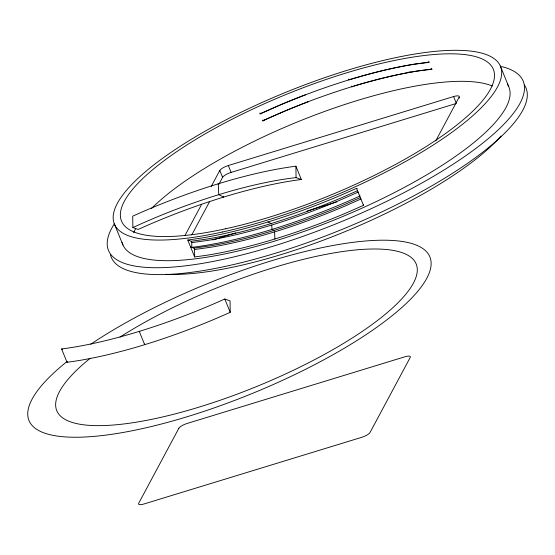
<?xml version="1.0" encoding="UTF-8"?>
<svg xmlns="http://www.w3.org/2000/svg" width="555" height="555" viewBox="0 0 555 555"><rect width="100%" height="100%" fill="white"/><g stroke="black" fill="none" stroke-linecap="round" stroke-linejoin="round"><path stroke-width="0.83" d="M184.857 235.702L201.576 204.469M211.24 186.425L219.787 170.468A7.721 2.116 -22.2 0 1 228.313 165.536L453.581 96.563A7.721 2.116 -22.2 0 1 459.131 97.187L459.485 98.041M191.752 234.945L209.589 201.631M218.878 184.281L222.59 177.343A7.721 2.116 -22.2 0 1 231.116 172.411L455.558 103.695M435.724 140.908L459.131 97.187M260.017 112.943L260.045 113.914L277.597 106.074A200.792 55.403 -22.2 0 1 303.71 95.488L307.29 94.121A200.133 54.827 -22.2 0 1 348.873 79.885A200.792 54.619 -22.2 0 1 414.509 64.116L428.842 62.118L428.828 61.189M262.82 120.012L262.848 120.796L264.007 120.262M260.024 113.872L277.611 106.095A200.792 54.619 -22.2 0 1 305.493 94.794M262.834 120.747L265.172 119.727M263.993 120.213L280.414 112.97A200.792 55.403 -22.2 0 1 306.513 102.363L310.092 100.996A200.133 54.827 -22.2 0 1 351.683 86.76L355.984 85.456M358.273 192.072L341.977 199.273A200.792 55.403 -22.2 0 1 207.216 240.495L191.759 242.632L191.204 241.272L187.763 240.044L194.666 256.965L207.82 255.085A208.513 57.519 -22.2 0 0 347.763 212.274L363.483 205.343L363.469 204.406M361.083 198.947L344.787 206.148A200.792 55.403 -22.2 0 1 210.026 247.37L194.562 249.507L194.007 248.147L190.566 246.919M265.151 119.686L280.407 112.949M357.684 190.629L341.38 197.809A200.792 54.619 -22.2 0 1 206.647 239.094L191.204 241.272M360.493 197.504L344.19 204.691A200.792 54.619 -22.2 0 1 209.457 245.976L194.007 248.147M357.198 188.582L356.553 188.346L340.819 195.263A208.513 56.735 -22.2 0 1 200.903 238.137L187.763 240.044M212.711 239.94L235.903 232.843M307.123 211.032L336.94 201.902M262.848 120.796L263.278 120.941M132.874 227.564A193.459 53.003 -22.2 0 1 296.065 177.6L301.323 179.487L295.898 166.195A205.294 56.242 -22.2 0 0 132.707 216.159L132.874 227.564L138.133 229.451A205.294 56.242 -22.2 0 1 301.323 179.487M429.23 62.354L414.543 64.207A200.792 55.403 -22.2 0 0 348.873 79.885L348.831 78.997M432.13 69.264L417.346 71.082A200.792 55.403 -22.2 0 0 355.984 85.463M359.917 195.429L359.356 195.228M224.789 299.013L230.054 300.9L230.214 312.312A205.294 56.242 -22.2 0 1 67.03 362.276L61.605 348.977A205.294 56.242 -22.2 0 0 224.789 299.013L230.214 312.312M62.59 349.338L61.605 348.977M352.078 86.955L351.648 86.053M267.947 221.958L271.166 223.533M273.969 230.408L271.971 229.43L271.77 225.018M139.86 331.682L139.243 331.384L144.668 344.676L144.64 343.996M500.305 65.969L508.72 86.594M453.581 96.563L456.383 103.438M356.553 188.346L363.483 205.343M228.313 165.536L231.116 172.411M219.787 170.468L222.59 177.343M218.594 184.621L218.261 183.788L218.76 194.673L223.686 197.087L223.346 196.255M114.552 224.4L122.974 245.026M274.572 231.893L274.898 238.997M295.898 166.195L296.065 177.6M67.016 361.562L67.03 362.276M194.666 256.965L194.562 249.507M431.637 68.272L431.651 68.993L417.311 70.998A200.792 54.619 -22.2 0 0 353.833 86.101M191.759 242.632L191.822 247.37A206.252 56.506 -22.2 0 0 359.869 196.033M120.005 337.072A194.097 53.176 -22.2 0 1 411.38 257.631A194.097 53.176 -22.2 0 1 202.894 405.92A194.097 53.176 -22.2 0 1 90.347 358.169M90.749 344.204A216.499 59.309 -22.2 0 1 422.521 248.335A216.499 59.309 -22.2 0 1 195.006 414.287A216.499 59.309 -22.2 0 1 67.238 361.354M524.336 84.943A223.963 61.355 -22.2 0 1 343.587 228.778A223.963 61.355 -22.2 0 1 110.521 254.932M501.505 66.544A223.963 61.355 -22.2 0 1 337.565 223.214A223.963 61.355 -22.2 0 1 114.496 223.609M389.631 76.701A223.963 61.355 -22.2 0 1 391.282 76.285M408.605 72.24A223.963 61.355 -22.2 0 1 410.228 71.893M501.054 135.982A208.513 57.123 -22.2 0 1 345.952 231.262A208.513 57.123 -22.2 0 1 166.091 274.295M507.339 84.117A208.513 57.123 -22.2 0 1 339.063 218.032A208.513 57.123 -22.2 0 1 122.072 242.382M133.741 232.698A200.792 55.007 -22.2 0 1 135.621 228.729M151.425 208.569A200.792 55.007 -22.2 0 1 326.458 110.785A200.792 55.007 -22.2 0 1 492.285 85.99M280.407 112.949A200.792 54.619 -22.2 0 1 308.302 101.676M178.87 428.238L138.646 503.371A7.465 2.047 -22.2 0 0 144.016 503.975L361.777 437.305A7.465 2.047 -22.2 0 0 370.019 432.532L410.242 357.399A7.465 2.047 -22.2 0 0 404.873 356.796L187.111 423.465A7.465 2.047 -22.2 0 0 178.87 428.238M222.423 232.004A208.513 57.123 -22.2 0 0 501.2 68.612A208.513 57.123 -22.2 0 0 198.655 134.927A208.513 57.123 -22.2 0 0 222.423 232.004M225.573 228.792A200.792 55.007 -22.2 0 0 494.026 71.449A200.792 55.007 -22.2 0 0 202.686 135.309A200.792 55.007 -22.2 0 0 225.573 228.792"/></g></svg>
